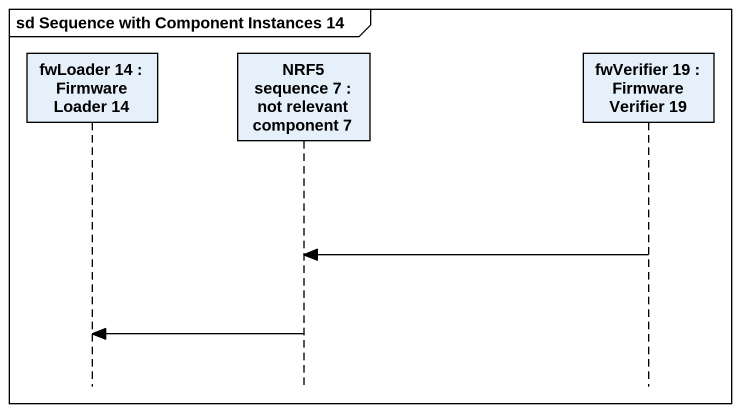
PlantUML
@startuml
mainframe sd Sequence with Component Instances 14
hide footbox
participant "fwLoader 14 : Firmware Loader 14" as fwLoader_14
participant "NRF5 sequence 7 : not relevant component 7" as NRF5_sequence_7
participant "fwVerifier 19 : Firmware Verifier 19" as fwVerifier_19

fwVerifier_19 -> NRF5_sequence_7
NRF5_sequence_7 -> fwLoader_14
@enduml
